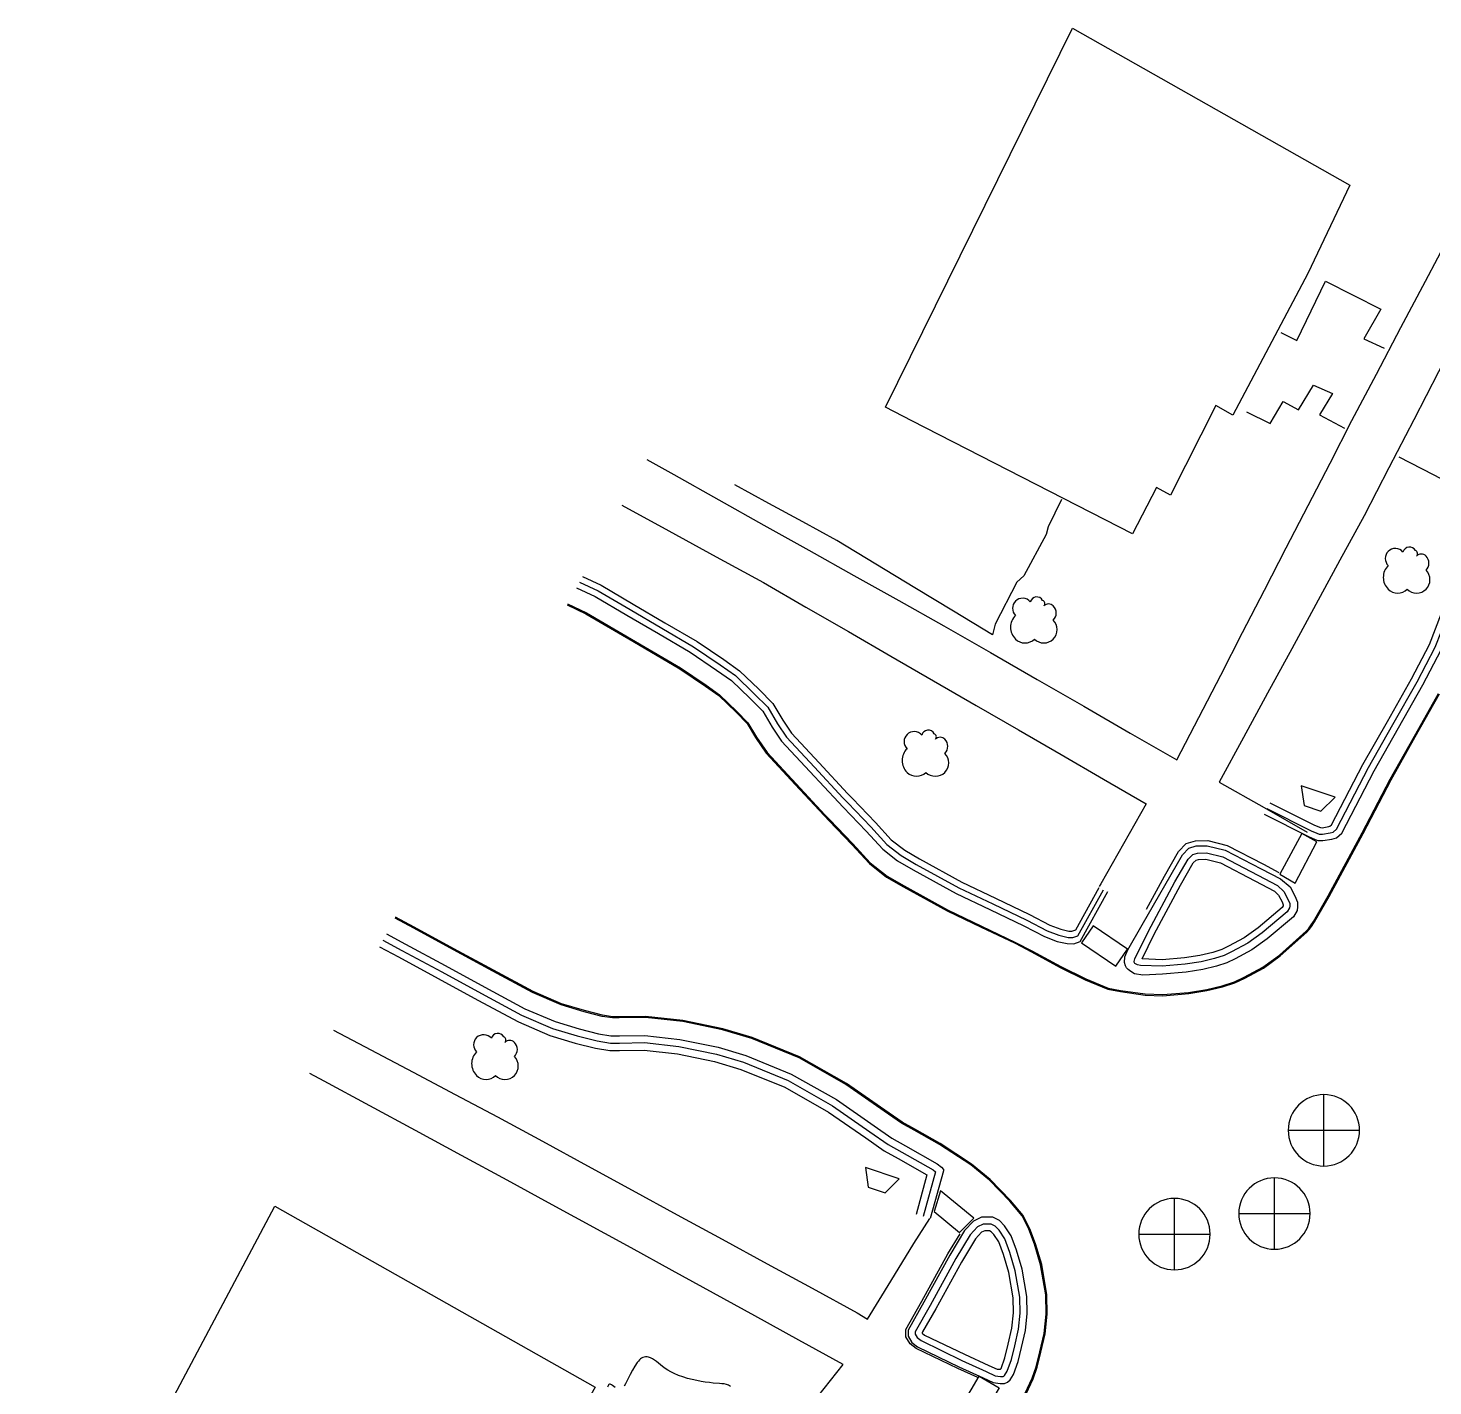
# Model space of a CAD drawing. Header units: feet. Extents: x 3174203 to 3175581, y 1715832 to 1717426.
# Drawn here: x 3174680.9 to 3174810.1, y 1717301.2 to 1717426.1 of the extents above; entities that cross this region are included whole.
import ezdxf

# ---------------------------------------------------------------- set-up
doc = ezdxf.new("R2010")
doc.units = ezdxf.units.FT
doc.header["$MEASUREMENT"] = 0
for name, color, linetype, lineweight in [('BACK_OF_CURB', 5, 'Continuous', 30), ('BOTTOM_OF_CURB', 3, 'Continuous', 30), ('BUILDING', 1, 'Continuous', 30), ('CONCRETE', 204, 'Continuous', 30), ('FOOT_PATH', 2, 'Continuous', 30), ('GUTTER', 30, 'Continuous', 30), ('MANHOLE', 30, 'Continuous', 30), ('SIGN_BOARD', 2, 'Continuous', 30), ('SINGLE_TREE', 3, 'Continuous', 30), ('TOP_OF_CURB', 1, 'Continuous', 30)]:
    doc.layers.add(name, color=color, linetype=linetype, lineweight=lineweight)
for name, color, linetype, lineweight, true_color in [('FENCE', 201, 'Continuous', 30, 0xe39cff), ('HARD_SURFACE', 71, 'Continuous', 30, 0xbcff40), ('PAVED_ROAD', 140, 'Continuous', 30, 0x38a9ff), ('SHRUBLINE', 71, 'Continuous', 30, 0xc6ff6b)]:
    doc.layers.add(name, color=color, linetype=linetype, lineweight=lineweight, true_color=true_color)

# ---------------------------------------------------------------- blocks, each defined once
blk = doc.blocks.new('SYM203')
at = {"lineweight": -2}
blk.add_line((-0.5, 0), (0.5, 0), dxfattribs=at)
at = {"lineweight": -2, "flags": 128}
blk.add_lwpolyline([(0, -0.5, 1), (0, 0.5, 1), (0, -0.5), (0, 0.5)], format="xyb", dxfattribs=at)
blk = doc.blocks.new('SYM203_1')
at = {"layer": 'MANHOLE', "ltscale": 0.25, "xscale": 26.246667, "yscale": 26.246667, "zscale": 26.246667}
blk.add_blockref('SYM203', (0, 0), dxfattribs=at)
blk = doc.blocks.new('SYM004')
at = {"layer": 'MANHOLE', "ltscale": 0.25, "xscale": 0.5, "yscale": 0.5, "zscale": 0.5}
blk.add_blockref('SYM203_1', (0, 0), dxfattribs=at)
blk = doc.blocks.new('SYM217')
at = {"layer": 'SINGLE_TREE', "ltscale": 0.25}
for centre, radius, start, end in [((-3.999321, 4.74055), 3.690934742593219, 134.999957, 225.000043), ((-3.999317, 4.740554), 3.690934742593219, 39.734283, 135.000043), ((1.220457, 6.480478), 2.460623161728813, 27.885514, 165.419776), ((2.960383, 6.480475), 1.230311580864406, 314.999957, 69.295265), ((5.570268, 3.870591), 2.460623161728813, 44.999957, 135.000043), ((4.70031, 3.000626), 3.690934742593219, 314.999957, 45.000043), ((-2.259399, -2.219148), 6.151557904322033, 134.999957, 225.000043), ((3.830349, -3.08911), 4.921246323457626, 314.999957, 45.000043), ((-3.129355, -3.089116), 4.921246323457626, 224.999957, 315.000043), ((3.830344, -3.089116), 4.921246323457627, 224.999957, 315.000043)]:
    blk.add_arc(centre, radius, start, end, dxfattribs=at)
blk = doc.blocks.new('SYM007')
at = {"layer": 'SINGLE_TREE', "ltscale": 0.25, "xscale": 0.5, "yscale": 0.5, "zscale": 0.5}
blk.add_blockref('SYM217', (0, 0), dxfattribs=at)
blk = doc.blocks.new('SYM207')
at = {"layer": 'SIGN_BOARD', "ltscale": 2.809322}
blk.add_3dface([(-1.322683, 1.213682), (-1.067804, -0.602562), (0.487143, -1.125157), (1.787212, 0.168493)], dxfattribs=at)
blk = doc.blocks.new('SYM008')
at = {"layer": 'SIGN_BOARD', "ltscale": 2.809322, "xscale": 0.5, "yscale": 0.5, "zscale": 0.5}
blk.add_blockref('SYM207', (0, 0), dxfattribs=at)

msp = doc.modelspace()

# ---------------------------------------------------------------- linework, layer by layer
at = {"layer": 'BACK_OF_CURB'}
for points in [[(3174795.107662, 1717354.892101, 5241.468), (3174799.16138, 1717352.856416, 5241.46), (3174799.666938, 1717352.63757, 5241.457), (3174799.761549, 1717352.598879, 5241.456583), (3174799.908699, 1717352.593427, 5241.451066), (3174800.524289, 1717352.686737, 5241.433244), (3174800.629711, 1717352.720042, 5241.428), (3174800.770267, 1717352.841483, 5241.422627), (3174803.66566, 1717358.402728, 5241.35832), (3174805.911017, 1717362.372478, 5241.309566), (3174808.131832, 1717366.29884, 5241.258), (3174809.771698, 1717369.446935, 5241.285), (3174810.887024, 1717372.322254, 5241.22), (3174811.307458, 1717374.309638, 5241.168276), (3174811.815101, 1717378.187818, 5241.070668), (3174812.618216, 1717381.085666, 5240.999), (3174813.673345, 1717384.000488, 5240.954), (3174815.950192, 1717388.372826, 5240.924), (3174818.176538, 1717392.648187, 5240.909657), (3174819.887012, 1717396.090473, 5240.894215), (3174821.603551, 1717399.544964, 5240.877303), (3174823.32009, 1717402.999456, 5240.857), (3174825.036629, 1717406.453947, 5240.841)], [(3174731.921028, 1717375.686529, 5240.803284), (3174733.616451, 1717374.889859, 5240.816), (3174736.577996, 1717373.155447, 5240.843), (3174739.494021, 1717371.447695, 5240.87), (3174742.443757, 1717369.720199, 5240.898), (3174744.900827, 1717368.050543, 5240.923), (3174746.353166, 1717367.033478, 5240.938), (3174748.114233, 1717365.319286, 5240.960621), (3174749.409332, 1717364.023642, 5240.98066), (3174750.332767, 1717362.467728, 5241.005), (3174751.12964, 1717361.292896, 5241.023272), (3174753.681052, 1717358.55026, 5241.064648), (3174756.286099, 1717355.749969, 5241.108), (3174756.729582, 1717355.290473, 5241.117), (3174758.850792, 1717353.063574, 5241.162587), (3174760.305881, 1717351.482381, 5241.198275), (3174761.538603, 1717350.514558, 5241.229494), (3174762.890383, 1717349.727737, 5241.258162), (3174766.785157, 1717347.586, 5241.338217), (3174769.8768, 1717346.110556, 5241.396058), (3174773.016987, 1717344.611944, 5241.459), (3174774.880552, 1717343.641461, 5241.533), (3174775.885441, 1717343.253045, 5241.527), (3174776.638578, 1717343.085611, 5241.496), (3174776.904681, 1717343.074036, 5241.492602), (3174777.260688, 1717343.203548, 5241.487701), (3174779.418922, 1717347.095228, 5241.545355)], [(3174795.525854, 1717346.765938, 5241.532), (3174795.902312, 1717346.378983, 5241.558), (3174796.228853, 1717345.780073, 5241.563), (3174796.341918, 1717345.497292, 5241.565), (3174796.341918, 1717345.403767, 5241.566), (3174796.341494, 1717345.400377, 5241.566), (3174796.249446, 1717345.240759, 5241.568), (3174794.044436, 1717343.394835, 5241.586641), (3174792.758604, 1717342.468607, 5241.599638), (3174791.320107, 1717341.693405, 5241.613), (3174790.680355, 1717341.394285, 5241.620137), (3174789.855088, 1717341.122973, 5241.625757), (3174788.682175, 1717340.843453, 5241.629125), (3174787.248579, 1717340.619128, 5241.628481), (3174785.196629, 1717340.438813, 5241.623135), (3174783.365459, 1717340.519571, 5241.615267), (3174784.457747, 1717342.804157, 5241.613), (3174786.898686, 1717347.3155, 5241.542287), (3174788.06461, 1717349.351541, 5241.513), (3174788.323721, 1717349.610828, 5241.511), (3174788.537817, 1717349.673028, 5241.511), (3174789.215189, 1717349.688791, 5241.51031), (3174790.570505, 1717349.354645, 5241.516), (3174793.730861, 1717347.713942, 5241.527542), (3174795.525854, 1717346.765938, 5241.532)], [(3174713.239025, 1717341.646833, 5240.830657), (3174714.984393, 1717340.70097, 5240.835196), (3174718.642731, 1717338.718417, 5240.848), (3174722.301069, 1717336.735865, 5240.970343), (3174726.015088, 1717334.723137, 5241.066158), (3174728.924501, 1717333.482537, 5241.059634), (3174731.249904, 1717332.779559, 5241.082314), (3174733.117574, 1717332.300467, 5241.072), (3174734.426113, 1717332.091013, 5241.105), (3174735.322547, 1717332.091013, 5241.107), (3174737.573242, 1717332.135163, 5241.129323), (3174740.662083, 1717331.786978, 5241.164053), (3174744.050688, 1717331.08665, 5241.206), (3174746.474842, 1717330.364399, 5241.266), (3174750.512713, 1717328.717073, 5241.255), (3174754.533644, 1717326.440533, 5241.099), (3174757.949858, 1717324.057171, 5241.274), (3174759.648901, 1717322.876783, 5241.290988), (3174760.933692, 1717322.16271, 5241.304364), (3174763.564506, 1717320.664629, 5241.341822), (3174762.57549, 1717317.010547, 5241.296265)], [(3174767.029276, 1717304.160868, 5241.227), (3174769.286402, 1717303.136857, 5241.256636), (3174770.023877, 1717302.778504, 5241.269856), (3174770.357872, 1717302.791785, 5241.290872), (3174770.403943, 1717302.864761, 5241.292), (3174770.751884, 1717303.843757, 5241.297), (3174771.048237, 1717305.079083, 5241.304253), (3174771.393801, 1717306.560694, 5241.316373), (3174771.534819, 1717307.971464, 5241.331176), (3174771.511632, 1717309.340075, 5241.348853), (3174771.105792, 1717311.694025, 5241.3762), (3174770.617803, 1717313.329477, 5241.391935), (3174770.186559, 1717314.487514, 5241.399721), (3174769.726036, 1717315.188604, 5241.404704), (3174769.493567, 1717315.434092, 5241.404969), (3174769.324318, 1717315.515071, 5241.401808), (3174769.216309, 1717315.521824, 5241.397608), (3174768.89753, 1717315.508536, 5241.385075), (3174768.600574, 1717315.375362, 5241.37447), (3174768.051509, 1717314.772908, 5241.359461), (3174766.759605, 1717312.635399, 5241.322), (3174764.385769, 1717308.346846, 5241.360194), (3174763.179443, 1717306.218556, 5241.341), (3174763.135272, 1717306.131287, 5241.341), (3174763.140596, 1717306.087117, 5241.34), (3174763.364552, 1717305.911032, 5241.337), (3174767.029276, 1717304.160868, 5241.227)]]:
    msp.add_polyline3d(points, dxfattribs=at)
at = {"layer": 'BOTTOM_OF_CURB'}
for points in [[(3174794.574415, 1717353.83023, 5241.4), (3174798.658331, 1717351.77938, 5241.224), (3174799.205983, 1717351.542313, 5241.2), (3174799.50689, 1717351.419256, 5241.18846), (3174799.976332, 1717351.401862, 5241.175381), (3174800.793933, 1717351.525793, 5241.156042), (3174801.22122, 1717351.660783, 5241.148896), (3174801.719199, 1717352.091037, 5241.141572), (3174804.710084, 1717357.835694, 5241.085198), (3174806.94528, 1717361.787481, 5241.049443), (3174809.176194, 1717365.731697, 5241.018), (3174810.855815, 1717368.95611, 5240.977), (3174812.02963, 1717371.982215, 5240.91), (3174812.479608, 1717374.109254, 5240.862541), (3174812.982465, 1717377.95087, 5240.779398), (3174813.75108, 1717380.724233, 5240.724775), (3174814.763747, 1717383.521752, 5240.670357), (3174817.004102, 1717387.824014, 5240.592061), (3174819.235645, 1717392.109353, 5240.515328), (3174820.951125, 1717395.561715, 5240.460041), (3174822.667664, 1717399.016206, 5240.409), (3174824.384203, 1717402.470697, 5240.36), (3174826.100742, 1717405.925188, 5240.311)], [(3174731.359551, 1717374.663486, 5237.743), (3174733.07338, 1717373.858167, 5237.801518), (3174735.989405, 1717372.150415, 5237.904454), (3174738.90543, 1717370.442662, 5238.004), (3174741.821455, 1717368.734909, 5238.124), (3174744.239436, 1717367.091815, 5238.279), (3174745.608105, 1717366.133343, 5238.374), (3174747.29613, 1717364.490249, 5238.606), (3174748.48231, 1717363.30357, 5238.777), (3174749.349134, 1717361.843042, 5239.049), (3174750.215957, 1717360.56508, 5239.276), (3174752.828292, 1717357.756956, 5239.701), (3174755.440626, 1717354.948832, 5240.103811), (3174755.888883, 1717354.484389, 5240.174548), (3174758.000543, 1717352.267516, 5240.524), (3174759.512596, 1717350.624422, 5240.775), (3174760.882895, 1717349.548587, 5240.899), (3174762.316738, 1717348.714, 5240.956), (3174766.253291, 1717346.549288, 5241.086), (3174769.375159, 1717345.059419, 5241.157), (3174772.497028, 1717343.56955, 5241.204541), (3174774.400129, 1717342.578478, 5241.23733), (3174775.547204, 1717342.135103, 5241.258424), (3174776.48572, 1717341.926456, 5241.272685), (3174777.085327, 1717341.900375, 5241.285028), (3174777.658864, 1717342.109022, 5241.301037), (3174780.22406, 1717346.710031, 5241.477)], [(3174796.080905, 1717347.874312, 5241.29), (3174796.979855, 1717347.13944, 5241.250903), (3174797.416384, 1717346.338799, 5241.216888), (3174797.652007, 1717345.749493, 5241.190603), (3174797.652007, 1717345.322238, 5241.168), (3174797.608651, 1717344.975246, 5241.166), (3174797.268388, 1717344.385208, 5241.177), (3174794.848842, 1717342.359684, 5241.247131), (3174793.455154, 1717341.355765, 5241.281474), (3174791.908777, 1717340.522427, 5241.312838), (3174791.164108, 1717340.174251, 5241.327059), (3174790.212144, 1717339.861287, 5241.34), (3174788.935687, 1717339.557091, 5241.35126), (3174787.407368, 1717339.317944, 5241.363286), (3174785.228557, 1717339.126481, 5241.375448), (3174783.427857, 1717339.03687, 5241.381387), (3174782.66785, 1717339.162113, 5241.380401), (3174782.337663, 1717339.352533, 5241.377861), (3174782.066871, 1717339.551899, 5241.372377), (3174781.934029, 1717339.710369, 5241.367749), (3174781.823222, 1717339.899192, 5241.366568), (3174781.729338, 1717340.196644, 5241.368817), (3174781.77628, 1717340.71327, 5241.373563), (3174782.042282, 1717341.370794, 5241.385), (3174783.372293, 1717343.656475, 5241.486), (3174787.071242, 1717350.110722, 5241.521), (3174787.672191, 1717350.712082, 5241.496376), (3174788.34734, 1717350.908227, 5241.477598), (3174789.351481, 1717350.931595, 5241.458989), (3174791.0105, 1717350.522572, 5241.432753), (3174794.305757, 1717348.811835, 5241.37353), (3174796.080905, 1717347.874312, 5241.338)], [(3174713.889921, 1717342.832804, 5240.484478), (3174715.628962, 1717341.89037, 5240.513), (3174719.287299, 1717339.907818, 5240.557069), (3174722.945637, 1717337.925265, 5240.6), (3174726.603975, 1717335.942712, 5240.614), (3174729.386935, 1717334.756033, 5240.596), (3174731.613873, 1717334.082821, 5240.663), (3174733.393143, 1717333.626406, 5240.693579), (3174734.5337, 1717333.44384, 5240.711324), (3174735.309279, 1717333.44384, 5240.723711), (3174737.636016, 1717333.489481, 5240.769499), (3174740.875199, 1717333.124349, 5240.837215), (3174744.381338, 1717332.399731, 5240.915), (3174746.924567, 1717331.642003, 5240.974), (3174751.103895, 1717329.936967, 5241.039), (3174755.255524, 1717327.586429, 5241.045), (3174758.722819, 1717325.16743, 5241.045895), (3174760.365221, 1717324.026392, 5241.048706), (3174761.597023, 1717323.34177, 5241.051648), (3174764.51685, 1717321.679115, 5241.055), (3174764.907898, 1717321.366145, 5241.058), (3174765.090388, 1717321.157498, 5241.061), (3174765.090388, 1717321.027093, 5241.065), (3174763.876162, 1717316.654042, 5241.187261)], [(3174766.509974, 1717303.016223, 5241.091021), (3174768.751984, 1717301.99907, 5240.998107), (3174769.66443, 1717301.555695, 5240.93367), (3174770.316177, 1717301.477453, 5240.883848), (3174770.707225, 1717301.477453, 5240.853), (3174770.993994, 1717301.581776, 5240.836), (3174771.228623, 1717301.816504, 5240.834), (3174771.541462, 1717302.31204, 5240.857), (3174771.95858, 1717303.485679, 5240.885696), (3174772.271418, 1717304.789722, 5240.91341), (3174772.636397, 1717306.354573, 5240.942828), (3174772.792816, 1717307.919425, 5240.968191), (3174772.766746, 1717309.458195, 5240.993473), (3174772.331705, 1717311.981518, 5241.032019), (3174771.810307, 1717313.728936, 5241.058896), (3174771.314979, 1717315.05906, 5241.077), (3174770.715372, 1717315.97189, 5241.089), (3174770.246114, 1717316.467426, 5241.098328), (3174769.646507, 1717316.754315, 5241.110749), (3174769.229389, 1717316.780396, 5241.1164), (3174768.603712, 1717316.754315, 5241.129977), (3174767.847685, 1717316.415264, 5241.152072), (3174767.039519, 1717315.528515, 5241.187732), (3174765.683885, 1717313.285561, 5241.267), (3174763.296775, 1717308.955887, 5241.322), (3174761.846803, 1717306.3888, 5241.331), (3174761.846803, 1717305.830737, 5241.328), (3174762.181412, 1717305.254073, 5241.314), (3174762.701915, 1717304.844827, 5241.295), (3174766.509974, 1717303.016223, 5241.091021)]]:
    msp.add_polyline3d(points, dxfattribs=at)
at = {"layer": 'BUILDING', "flags": 128}
for points, elevation in [([(3174759.772126, 1717391.279365), (3174776.960326, 1717426.138062), (3174802.474595, 1717411.675411), (3174798.597412, 1717403.568339), (3174791.719037, 1717390.533615), (3174790.154844, 1717391.420365), (3174785.977145, 1717383.177183), (3174784.673651, 1717383.881367), (3174782.487039, 1717379.630187), (3174762.181859, 1717390.021779)], 5241.204), ([(3174680.942704, 1717275.043954), (3174703.641221, 1717317.77581), (3174733.069028, 1717301.125933), (3174725.819971, 1717288.29415), (3174724.169189, 1717289.266594), (3174722.288433, 1717285.985063), (3174727.534997, 1717282.698875), (3174713.255218, 1717259.601015), (3174707.573613, 1717262.872532), (3174706.452608, 1717261.046872), (3174683.628425, 1717273.43528)], 5241.835)]:
    msp.add_lwpolyline(points, close=True, dxfattribs=dict(at, elevation=elevation))
at = {"layer": 'CONCRETE', "extrusion": (0.4627163803683062, 0.8865063741106578, 1.657636823e-07), "elevation": 2991509.462376, "flags": 128}
msp.add_lwpolyline([(-2019823.655608, 5240.674116), (-2019827.206582, 5240.565554), (-2019830.757557, 5240.461116)], dxfattribs=at)
at = {"layer": 'CONCRETE'}
for points in [[(3174796.128667, 1717398.147315, 5242.06), (3174797.588591, 1717397.417051, 5242.059), (3174800.234704, 1717402.84839, 5242.198), (3174805.298816, 1717400.292465, 5242.116), (3174803.747646, 1717397.553975, 5241.647), (3174805.618174, 1717396.686787, 5241.266)], [(3174792.960033, 1717390.830412, 5242.232), (3174795.149919, 1717389.780657, 5242.034), (3174796.336107, 1717391.788883, 5241.87), (3174797.750409, 1717391.012978, 5241.704), (3174799.119088, 1717393.295053, 5241.643), (3174800.852748, 1717392.519147, 5241.425), (3174799.666559, 1717390.556563, 5241.483), (3174801.973761, 1717389.343803, 5241.187)]]:
    msp.add_polyline3d(points, dxfattribs=at)
at = {"layer": 'FENCE'}
msp.add_polyline3d([(3174775.957395, 1717382.78846, 5242.229), (3174774.731037, 1717380.270326, 5242.105714), (3174774.540566, 1717379.573062, 5242.077), (3174772.499652, 1717375.75887, 5241.911284), (3174771.852688, 1717375.188285, 5241.877017), (3174769.861121, 1717371.323128, 5241.68053), (3174769.607869, 1717370.324604, 5241.633), (3174766.031613, 1717372.494205, 5241.757), (3174762.455357, 1717374.663806, 5241.93), (3174758.879102, 1717376.833408, 5241.905), (3174755.302846, 1717379.003009, 5241.870738), (3174752.170092, 1717380.712664, 5241.845072), (3174749.037338, 1717382.422318, 5241.820709), (3174745.904584, 1717384.131973, 5241.798)], dxfattribs=at)
at = {"layer": 'FOOT_PATH'}
for points in [[(3174822.689391, 1717417.95691, 5240.9561), (3174819.526847, 1717411.788156, 5241.011), (3174817.453034, 1717407.743044, 5241.046), (3174815.173328, 1717403.333954, 5241.08075), (3174812.893621, 1717398.924865, 5241.113), (3174810.613915, 1717394.515775, 5241.145011), (3174808.334209, 1717390.106686, 5241.180589), (3174806.054502, 1717385.697596, 5241.219625), (3174803.774796, 1717381.288506, 5241.259285), (3174801.55498, 1717377.205814, 5241.299634), (3174799.335163, 1717373.123123, 5241.34497), (3174797.115347, 1717369.040431, 5241.391638), (3174794.89553, 1717364.957739, 5241.442), (3174792.675713, 1717360.875047, 5241.483), (3174790.455897, 1717356.792356, 5241.498), (3174794.583678, 1717354.436902, 5241.449), (3174798.551172, 1717352.172914, 5241.319242)], [(3174737.83488, 1717386.461912, 5241.355478), (3174740.319192, 1717385.069109, 5241.37275), (3174744.454416, 1717382.750738, 5241.401563), (3174748.589639, 1717380.432368, 5241.427), (3174752.724862, 1717378.113997, 5241.453398), (3174756.860086, 1717375.795627, 5241.476183), (3174760.995309, 1717373.477256, 5241.495184), (3174765.130533, 1717371.158886, 5241.513493), (3174769.417075, 1717368.693104, 5241.536138), (3174773.703617, 1717366.227323, 5241.5627), (3174777.99016, 1717363.761542, 5241.593), (3174782.276702, 1717361.29576, 5241.601), (3174786.563244, 1717358.829979, 5241.594), (3174788.574776, 1717362.730623, 5241.576), (3174790.586308, 1717366.631267, 5241.530214), (3174792.597839, 1717370.531911, 5241.488832), (3174794.609371, 1717374.432555, 5241.45207), (3174796.620902, 1717378.333199, 5241.419467), (3174798.632434, 1717382.233843, 5241.38264), (3174800.643965, 1717386.134487, 5241.342), (3174802.655497, 1717390.035131, 5241.302842), (3174804.910279, 1717394.31352, 5241.260493), (3174807.16506, 1717398.591908, 5241.222299), (3174809.419842, 1717402.870297, 5241.188), (3174811.674624, 1717407.148686, 5241.156)], [(3174735.526182, 1717382.255329, 5241.151297), (3174739.863497, 1717379.889143, 5241.188813), (3174744.206267, 1717377.519981, 5241.224003), (3174748.549037, 1717375.150819, 5241.264157), (3174752.457578, 1717372.888802, 5241.305092), (3174756.366118, 1717370.626785, 5241.343237), (3174760.274659, 1717368.364768, 5241.377132), (3174764.183199, 1717366.102751, 5241.406805), (3174768.091739, 1717363.840734, 5241.432308), (3174772.00028, 1717361.578717, 5241.456289), (3174775.90882, 1717359.3167, 5241.484214), (3174779.81736, 1717357.054683, 5241.513447), (3174783.725901, 1717354.792666, 5241.549), (3174781.64365, 1717351.103462, 5241.56), (3174779.561399, 1717347.414257, 5241.548), (3174779.426474, 1717347.175206, 5241.543205)], [(3174783.76567, 1717345.112852, 5241.47917), (3174785.406849, 1717348.146078, 5241.52), (3174786.696076, 1717350.397442, 5241.513), (3174787.426128, 1717351.127993, 5241.503), (3174788.275402, 1717351.374724, 5241.493495), (3174789.402954, 1717351.400965, 5241.485), (3174791.176673, 1717350.963663, 5241.462), (3174794.522878, 1717349.226476, 5241.376), (3174795.942134, 1717348.476913, 5241.31745)], [(3174709.019088, 1717333.957863, 5241.208916), (3174712.456718, 1717332.145983, 5241.243258), (3174716.336436, 1717330.101092, 5241.278636), (3174720.216154, 1717328.056201, 5241.310423), (3174724.095872, 1717326.01131, 5241.338396), (3174728.228133, 1717323.756123, 5241.366613), (3174732.360395, 1717321.500936, 5241.398185), (3174736.492657, 1717319.245749, 5241.430873), (3174740.624919, 1717316.990563, 5241.469), (3174744.757181, 1717314.735376, 5241.49), (3174748.889443, 1717312.480189, 5241.455), (3174753.021705, 1717310.225002, 5241.420193), (3174757.153966, 1717307.969815, 5241.386441), (3174758.118557, 1717307.399725, 5241.38017), (3174760.249631, 1717310.870658, 5241.295482), (3174762.380705, 1717314.341591, 5241.210186), (3174763.838094, 1717316.634435, 5241.161932)], [(3174752.960811, 1717299.547082, 5241.469714), (3174755.871426, 1717303.230344, 5241.483), (3174751.815937, 1717305.466677, 5241.506636), (3174747.760449, 1717307.703011, 5241.532), (3174743.965781, 1717309.781937, 5241.587), (3174740.171114, 1717311.860862, 5241.593), (3174736.376447, 1717313.939787, 5241.571), (3174728.787112, 1717318.097638, 5241.537), (3174724.992445, 1717320.176563, 5241.486), (3174720.782359, 1717322.454465, 5241.429179), (3174716.572274, 1717324.732367, 5241.376982), (3174712.362188, 1717327.010268, 5241.328962), (3174708.152103, 1717329.28817, 5241.279945), (3174706.844509, 1717329.995654, 5241.263501)], [(3174768.250828, 1717302.006814, 5241.015355), (3174766.425362, 1717302.83499, 5241.091021), (3174762.595554, 1717304.674037, 5241.295), (3174762.027662, 1717305.120542, 5241.314), (3174761.646803, 1717305.776915, 5241.328), (3174761.646803, 1717306.441379, 5241.331), (3174763.122128, 1717309.053352, 5241.322), (3174765.510661, 1717313.385608, 5241.267), (3174766.633235, 1717315.242954, 5241.201945)]]:
    msp.add_polyline3d(points, dxfattribs=at)
at = {"layer": 'GUTTER'}
for points in [[(3174730.539515, 1717373.169333, 5240.505177), (3174732.28021, 1717372.35139, 5240.517395), (3174735.157673, 1717370.666221, 5240.542893), (3174738.035136, 1717368.981051, 5240.569184), (3174740.912599, 1717367.295882, 5240.599775), (3174743.273476, 1717365.691593, 5240.629407), (3174744.519945, 1717364.818697, 5240.649), (3174746.101292, 1717363.279441, 5240.682), (3174747.128395, 1717362.251906, 5240.703959), (3174747.912538, 1717360.930689, 5240.723), (3174748.881525, 1717359.502106, 5240.74473), (3174751.54367, 1717356.640439, 5240.79175), (3174754.205814, 1717353.778772, 5240.842256), (3174754.661042, 1717353.307106, 5240.852192), (3174756.758755, 1717351.104875, 5240.912), (3174758.354005, 1717349.371374, 5240.959634), (3174759.925233, 1717348.137787, 5240.997671), (3174761.478931, 1717347.233437, 5241.029), (3174765.4765, 1717345.035172, 5241.101496), (3174768.607064, 1717343.541154, 5241.15925), (3174771.737628, 1717342.047135, 5241.212894), (3174773.237537, 1717341.266031, 5241.23554), (3174775.88412, 1717339.810716, 5241.272037), (3174778.17827, 1717338.689239, 5241.299226), (3174780.237791, 1717337.828571, 5241.319352), (3174781.384866, 1717337.619924, 5241.326329), (3174783.65809, 1717337.299846, 5241.334), (3174785.274531, 1717337.23677, 5241.337865), (3174787.636019, 1717337.444285, 5241.339472), (3174789.300736, 1717337.704775, 5241.338151), (3174790.726292, 1717338.044503, 5241.334174), (3174791.860695, 1717338.417445, 5241.328349), (3174792.756443, 1717338.836259, 5241.321), (3174794.458163, 1717339.753311, 5241.303701), (3174796.007157, 1717340.869103, 5241.287924), (3174798.448735, 1717343.068927, 5241.258), (3174798.653038, 1717343.281832, 5241.256), (3174798.848828, 1717343.55435, 5241.25), (3174799.129744, 1717343.971644, 5241.241411), (3174800.484314, 1717346.30974, 5241.211095), (3174803.589991, 1717352.114296, 5241.141442), (3174806.159166, 1717357.048966, 5241.083747), (3174808.392178, 1717360.996891, 5241.038017), (3174810.62519, 1717364.944817, 5240.999069)], [(3174771.956723, 1717299.190647, 5240.890047), (3174773.26521, 1717301.952716, 5240.924814), (3174773.633401, 1717302.988687, 5240.94), (3174773.96912, 1717304.388106, 5240.965), (3174774.361044, 1717306.068489, 5240.991), (3174774.53884, 1717307.847197, 5241.013784), (3174774.508769, 1717309.622139, 5241.032885), (3174774.033199, 1717312.380541, 5241.059106), (3174773.465432, 1717314.283361, 5241.073832), (3174772.955249, 1717315.653374, 5241.080789), (3174772.328728, 1717316.876933, 5241.086628), (3174771.18817, 1717318.246178, 5241.089164), (3174769.317656, 1717320.163121, 5241.087248), (3174767.629631, 1717321.578007, 5241.082529), (3174764.736748, 1717323.448084, 5241.069761), (3174762.404118, 1717324.776368, 5241.061831), (3174761.23679, 1717325.425156, 5241.057485), (3174759.663303, 1717326.518315, 5241.045939), (3174756.133857, 1717328.980676, 5241.014529), (3174751.823204, 1717331.421248, 5240.973792), (3174747.471761, 1717333.196502, 5240.931135), (3174744.78365, 1717333.997397, 5240.905135), (3174741.134504, 1717334.75157, 5240.870111), (3174737.712396, 1717335.137322, 5240.83772), (3174735.293137, 1717335.089866, 5240.814533), (3174734.664605, 1717335.089866, 5240.807698), (3174733.728436, 1717335.239716, 5240.801131), (3174732.056726, 1717335.66854, 5240.790821), (3174729.949593, 1717336.305534, 5240.782), (3174727.320492, 1717337.426607, 5240.781), (3174723.681347, 1717339.398758, 5240.668), (3174720.042203, 1717341.370909, 5240.624204), (3174716.403058, 1717343.343061, 5240.578992), (3174714.681886, 1717344.275811, 5240.556586)]]:
    msp.add_polyline3d(points, dxfattribs=at)
at = {"layer": 'HARD_SURFACE'}
for points in [[(3174799.439021, 1717351.280811, 5241.211555), (3174798.041936, 1717352.050351, 5241.29), (3174796.01457, 1717348.322591, 5241.243935), (3174797.444759, 1717347.480726, 5241.169198)], [(3174777.79296, 1717341.991408, 5241.311705), (3174780.95685, 1717339.841322, 5241.320068), (3174782.0262, 1717341.414891, 5241.320795), (3174778.86231, 1717343.564977, 5241.312432)], [(3174764.240412, 1717317.291156, 5241.148265), (3174766.560649, 1717315.361173, 5241.152893), (3174767.901263, 1717316.67461, 5241.152725), (3174764.833506, 1717319.183648, 5241.146141)], [(3174770.213893, 1717301.083827, 5240.906), (3174767.985686, 1717297.309506, 5240.794), (3174766.164987, 1717298.384374, 5240.905), (3174768.393194, 1717302.158695, 5241.067)]]:
    msp.add_3dface(points, dxfattribs=at)
at = {"layer": 'PAVED_ROAD'}
for points in [[(3174730.491308, 1717373.081496, 5240.484511), (3174732.233583, 1717372.26281, 5240.504), (3174736.546376, 1717369.737048, 5240.558), (3174740.859169, 1717367.211286, 5240.611), (3174743.21669, 1717365.609278, 5240.644), (3174744.455975, 1717364.741413, 5240.661), (3174746.031051, 1717363.208261, 5240.688), (3174747.048802, 1717362.190082, 5240.706), (3174747.828084, 1717360.877054, 5240.726), (3174748.803077, 1717359.439616, 5240.749), (3174751.46815, 1717356.574802, 5240.799), (3174754.133223, 1717353.709987, 5240.844), (3174754.588861, 1717353.237896, 5240.85366), (3174756.685754, 1717351.036527, 5240.911692), (3174758.285894, 1717349.297711, 5240.96), (3174759.868934, 1717348.05485, 5240.998928), (3174761.429678, 1717347.146398, 5241.03), (3174765.430835, 1717344.946161, 5241.103792), (3174768.56191, 1717343.451899, 5241.161), (3174771.692985, 1717341.957636, 5241.214727), (3174773.190344, 1717341.17786, 5241.238605), (3174775.838043, 1717339.721932, 5241.277209), (3174778.136996, 1717338.598107, 5241.305927), (3174780.209232, 1717337.732125, 5241.327204), (3174781.36894, 1717337.52118, 5241.334606), (3174783.649146, 1717337.200119, 5241.342117), (3174785.276968, 1717337.136598, 5241.344011), (3174787.648139, 1717337.344965, 5241.346001), (3174789.320087, 1717337.606586, 5241.344877), (3174790.753546, 1717337.948197, 5241.341023), (3174791.897621, 1717338.324319, 5241.335273), (3174792.801376, 1717338.746877, 5241.328), (3174794.511331, 1717339.668367, 5241.308953), (3174796.070037, 1717340.791155, 5241.29259), (3174798.518372, 1717342.997067, 5241.264), (3174798.730108, 1717343.217718, 5241.262), (3174798.930931, 1717343.497241, 5241.256), (3174799.214582, 1717343.918597, 5241.249607), (3174800.571689, 1717346.261073, 5241.220046), (3174803.67843, 1717352.067617, 5241.149163), (3174806.247063, 1717357.001246, 5241.088751), (3174808.480072, 1717360.949166, 5241.034972), (3174810.713081, 1717364.897087, 5240.976551)], [(3174772.045198, 1717299.143831, 5240.897144), (3174773.357745, 1717301.914468, 5240.933728), (3174773.729404, 1717302.960199, 5240.947418), (3174774.066434, 1717304.365084, 5240.969), (3174774.459903, 1717306.05209, 5240.994162), (3174774.638925, 1717307.843057, 5241.016713), (3174774.608624, 1717309.631537, 5241.035382), (3174774.13073, 1717312.403414, 5241.06069), (3174773.560306, 1717314.315141, 5241.078003), (3174773.046923, 1717315.693749, 5241.087728), (3174772.412674, 1717316.932399, 5241.093035), (3174771.262489, 1717318.313202, 5241.094715), (3174769.385731, 1717320.236543, 5241.091481), (3174767.689122, 1717321.658625, 5241.085765), (3174764.788675, 1717323.533591, 5241.071993), (3174762.453151, 1717324.863523, 5241.06349), (3174761.289739, 1717325.510135, 5241.058012), (3174759.72044, 1717326.600385, 5241.045553), (3174756.187218, 1717329.06538, 5241.016136), (3174751.866904, 1717331.511422, 5240.976923), (3174747.505004, 1717333.290941, 5240.935), (3174744.808092, 1717334.094459, 5240.906559), (3174741.150258, 1717334.850428, 5240.870162), (3174737.717036, 1717335.237432, 5240.835973), (3174735.292156, 1717335.189866, 5240.809692), (3174734.672557, 1717335.189866, 5240.804956), (3174733.748806, 1717335.337728, 5240.802548), (3174732.08363, 1717335.764876, 5240.8), (3174729.983775, 1717336.39967, 5240.808), (3174727.364022, 1717337.516757, 5240.726), (3174723.726043, 1717339.488276, 5240.637821), (3174720.088065, 1717341.459796, 5240.550739), (3174716.450086, 1717343.431315, 5240.467), (3174714.73, 1717344.363477, 5240.426338)]]:
    msp.add_polyline3d(points, dxfattribs=at)
at = {"layer": 'SHRUBLINE'}
for points in [[(3174745.524538, 1717301.20849, 5241.766004), (3174745.347583, 1717301.302085, 5241.771279), (3174745.151284, 1717301.374138, 5241.778811), (3174744.931626, 1717301.425378, 5241.784976), (3174744.727205, 1717301.453658, 5241.792623), (3174744.497648, 1717301.474119, 5241.799148), (3174743.93863, 1717301.516098, 5241.817251), (3174743.596918, 1717301.549871, 5241.829126), (3174743.20557, 1717301.600337, 5241.842673), (3174742.82853, 1717301.660882, 5241.855998), (3174742.421961, 1717301.738193, 5241.870493), (3174741.997302, 1717301.832271, 5241.885966), (3174741.565993, 1717301.943114, 5241.901052), (3174741.139472, 1717302.070724, 5241.91719), (3174740.729179, 1717302.2151, 5241.933697), (3174740.346552, 1717302.376243, 5241.949047), (3174740.041762, 1717302.530268, 5241.961794), (3174739.764507, 1717302.692762, 5241.973815), (3174739.51238, 1717302.859356, 5241.985292), (3174739.282974, 1717303.025683, 5241.996058), (3174739.073885, 1717303.187375, 5242.006093), (3174738.707033, 1717303.479379, 5242.023877), (3174738.544458, 1717303.600956, 5242.030868), (3174738.344613, 1717303.730204, 5242.040647), (3174738.162298, 1717303.823529, 5242.048477), (3174737.996036, 1717303.884314, 5242.055923), (3174737.844348, 1717303.915939, 5242.0618), (3174737.705755, 1717303.921785, 5242.067739), (3174737.578779, 1717303.905233, 5242.072546), (3174737.461801, 1717303.869065, 5242.077859), (3174737.352637, 1717303.813668, 5242.082524), (3174737.248965, 1717303.738832, 5242.088163), (3174737.148462, 1717303.644344, 5242.093672), (3174737.048803, 1717303.529994, 5242.100459), (3174736.947666, 1717303.39557, 5242.107527), (3174736.736168, 1717303.070444, 5242.124232), (3174736.517912, 1717302.691225, 5242.144219), (3174736.301345, 1717302.28496, 5242.165234), (3174735.996244, 1717301.689719, 5242.199376), (3174735.857594, 1717301.431321, 5242.214629), (3174735.731062, 1717301.219991, 5242.227426)], [(3174734.911106, 1717301.103706, 5242.27527), (3174734.662053, 1717301.290697, 5242.290165), (3174734.59454, 1717301.336198, 5242.29408), (3174734.528354, 1717301.372476, 5242.297718), (3174734.464677, 1717301.395349, 5242.300857), (3174734.404687, 1717301.400636, 5242.303761), (3174734.349565, 1717301.384155, 5242.306537), (3174734.300492, 1717301.341725, 5242.3097), (3174734.258646, 1717301.269165, 5242.313756), (3174734.216807, 1717301.12807, 5242.321381)]]:
    msp.add_polyline3d(points, dxfattribs=at)
at = {"layer": 'TOP_OF_CURB'}
for points in [[(3174794.840339, 1717354.359774, 5241.468), (3174798.909196, 1717352.316486, 5241.46), (3174799.435856, 1717352.088506, 5241.457), (3174799.633886, 1717352.007521, 5241.456583), (3174799.942604, 1717351.996082, 5241.451066), (3174800.659464, 1717352.104743, 5241.433244), (3174800.926241, 1717352.189024, 5241.428), (3174801.245977, 1717352.465276, 5241.422627), (3174804.189241, 1717358.118468, 5241.35832), (3174806.429504, 1717362.079213, 5241.309566), (3174808.655382, 1717366.014525, 5241.258), (3174810.315178, 1717369.200879, 5241.285), (3174811.459825, 1717372.151789, 5241.22), (3174811.895069, 1717374.209183, 5241.168276), (3174812.400313, 1717378.069033, 5241.070668), (3174813.186133, 1717380.904476, 5240.999), (3174814.219975, 1717383.760493, 5240.954), (3174816.478528, 1717388.097701, 5240.924), (3174818.70748, 1717392.378064, 5240.909657), (3174820.420464, 1717395.825401, 5240.894215), (3174822.137002, 1717399.279892, 5240.877303), (3174823.853541, 1717402.734383, 5240.857), (3174825.57008, 1717406.188875, 5240.841)], [(3174731.639475, 1717375.173524, 5240.803137), (3174733.344128, 1717374.372516, 5240.816), (3174736.282847, 1717372.651473, 5240.843), (3174739.198872, 1717370.94372, 5240.87), (3174742.131703, 1717369.226125, 5240.898), (3174744.569172, 1717367.569788, 5240.923), (3174745.979555, 1717366.582105, 5240.938), (3174747.703995, 1717364.903565, 5240.960621), (3174748.944476, 1717363.662561, 5240.98066), (3174749.839523, 1717362.154479, 5241.005), (3174750.671473, 1717360.927932, 5241.023272), (3174753.253435, 1717358.152457, 5241.064648), (3174755.862136, 1717355.348238, 5241.108), (3174756.308013, 1717354.886262, 5241.117), (3174758.424434, 1717352.66439, 5241.162587), (3174759.908088, 1717351.052157, 5241.198275), (3174761.209798, 1717350.030171, 5241.229494), (3174762.602728, 1717349.219398, 5241.258162), (3174766.518452, 1717347.06614, 5241.338217), (3174769.625252, 1717345.583463, 5241.396058), (3174772.756253, 1717344.089235, 5241.459), (3174774.639643, 1717343.108427, 5241.533), (3174775.715832, 1717342.692452, 5241.527), (3174776.561927, 1717342.504352, 5241.496), (3174776.995266, 1717342.485503, 5241.492602), (3174777.460354, 1717342.654697, 5241.480537), (3174779.798232, 1717346.885493, 5241.545355)], [(3174795.800277, 1717347.285542, 5241.522), (3174796.385913, 1717346.730029, 5241.547025), (3174796.766049, 1717346.032821, 5241.552697), (3174796.934555, 1717345.611378, 5241.553854), (3174796.934555, 1717345.366887, 5241.551755), (3174796.91471, 1717345.208063, 5241.551822), (3174796.710378, 1717344.853739, 5241.555909), (3174794.40832, 1717342.92657, 5241.59), (3174793.073698, 1717341.965198, 5241.611399), (3174791.5864, 1717341.163697, 5241.630199), (3174790.899188, 1717340.842386, 5241.640564), (3174790.016607, 1717340.552232, 5241.648903), (3174788.796854, 1717340.261549, 5241.659314), (3174787.320409, 1717340.03052, 5241.667078), (3174785.211072, 1717339.845162, 5241.672881), (3174783.213461, 1717339.923113, 5241.675048), (3174782.924416, 1717339.987372, 5241.67451), (3174782.699861, 1717340.085656, 5241.671083), (3174782.637942, 1717340.221308, 5241.667), (3174782.637942, 1717340.221308, 5241.667), (3174782.637942, 1717340.286574, 5241.663), (3174782.705355, 1717340.515875, 5241.652), (3174783.940928, 1717343.083791, 5241.585), (3174786.385237, 1717347.601362, 5241.528), (3174787.593599, 1717349.711511, 5241.504), (3174788.014794, 1717350.132994, 5241.500139), (3174788.447501, 1717350.258705, 5241.501), (3174789.279812, 1717350.278074, 5241.500109), (3174790.779131, 1717349.908424, 5241.501717), (3174794.003451, 1717348.234515, 5241.513299), (3174795.800277, 1717347.285542, 5241.522)], [(3174713.570328, 1717342.250486, 5240.830661), (3174715.312475, 1717341.306369, 5240.835196), (3174718.970813, 1717339.323816, 5240.848), (3174722.629151, 1717337.341263, 5240.960401), (3174726.314829, 1717335.343894, 5241.035711), (3174729.159878, 1717334.13074, 5241.033536), (3174731.435163, 1717333.442912, 5241.073792), (3174733.257837, 1717332.975363, 5241.072), (3174734.480875, 1717332.779595, 5241.105), (3174735.315794, 1717332.779595, 5241.107), (3174737.605194, 1717332.824504, 5241.129323), (3174740.770558, 1717332.467693, 5241.164053), (3174744.218988, 1717331.755002, 5241.206), (3174746.70375, 1717331.014693, 5241.266), (3174750.813622, 1717329.337993, 5241.255), (3174754.901077, 1717327.023788, 5241.099), (3174758.343291, 1717324.622287, 5241.274), (3174760.013504, 1717323.461928, 5241.290988), (3174761.271324, 1717322.762845, 5241.304364), (3174764.142666, 1717321.127799, 5241.344531), (3174764.365713, 1717320.949287, 5241.348542), (3174763.238376, 1717316.83113, 5241.296135)], [(3174766.774811, 1717303.599976, 5241.227), (3174769.024529, 1717302.579325, 5241.256636), (3174769.847743, 1717302.17931, 5241.269856), (3174770.354517, 1717302.118472, 5241.28), (3174770.594249, 1717302.118472, 5241.285), (3174770.641184, 1717302.135546, 5241.286), (3174770.724735, 1717302.219132, 5241.288), (3174770.961343, 1717302.59392, 5241.292), (3174771.343182, 1717303.668294, 5241.297), (3174771.647613, 1717304.937292, 5241.304253), (3174772.002691, 1717306.459692, 5241.316373), (3174772.151255, 1717307.945964, 5241.331176), (3174772.126656, 1717309.397955, 5241.348853), (3174771.706507, 1717311.834901, 5241.3762), (3174771.202147, 1717313.525217, 5241.391935), (3174770.739501, 1717314.767579, 5241.399721), (3174770.210825, 1717315.572425, 5241.404704), (3174769.862326, 1717315.94044, 5241.404969), (3174769.482195, 1717316.122318, 5241.401808), (3174769.222718, 1717316.138542, 5241.397608), (3174768.753555, 1717316.118986, 5241.385075), (3174768.231648, 1717315.884929, 5241.37447), (3174767.555619, 1717315.143166, 5241.359461), (3174766.232487, 1717312.953988, 5241.322), (3174763.874847, 1717308.632589, 5241.335916), (3174762.509132, 1717306.214676, 5241.333), (3174762.509132, 1717306.008979, 5241.332), (3174762.690576, 1717305.696278, 5241.329521), (3174763.053663, 1717305.410801, 5241.321245), (3174766.774811, 1717303.599976, 5241.227)]]:
    msp.add_polyline3d(points, dxfattribs=at)

# ---------------------------------------------------------------- block references
at = {"layer": 'MANHOLE', "ltscale": 0.25, "xscale": 0.5, "yscale": 0.5, "zscale": 0.5}
for p in [(3174800.074, 1717324.756, 5241.453), (3174795.531, 1717317.1, 5241.499), (3174786.338, 1717315.208, 5241.426)]:
    msp.add_blockref('SYM004', p, dxfattribs=at)
at = {"layer": 'SIGN_BOARD', "ltscale": 2.809322, "xscale": 2, "yscale": 2, "zscale": 2}
for p in [(3174799.3199, 1717355.2325, 5241.5343), (3174759.2398, 1717320.138, 5241.6384)]:
    msp.add_blockref('SYM008', p, dxfattribs=at)
at = {"layer": 'SINGLE_TREE', "ltscale": 0.25, "xscale": 0.5, "yscale": 0.5, "zscale": 0.5}
for p in [(3174807.6385, 1717376.1698, 5241.5035), (3174773.3712, 1717371.5847, 5241.998), (3174763.4018, 1717359.3257, 5241.6871), (3174723.8258, 1717331.4443, 5241.7441)]:
    msp.add_blockref('SYM007', p, dxfattribs=at)

doc.saveas('drawing.dxf')
